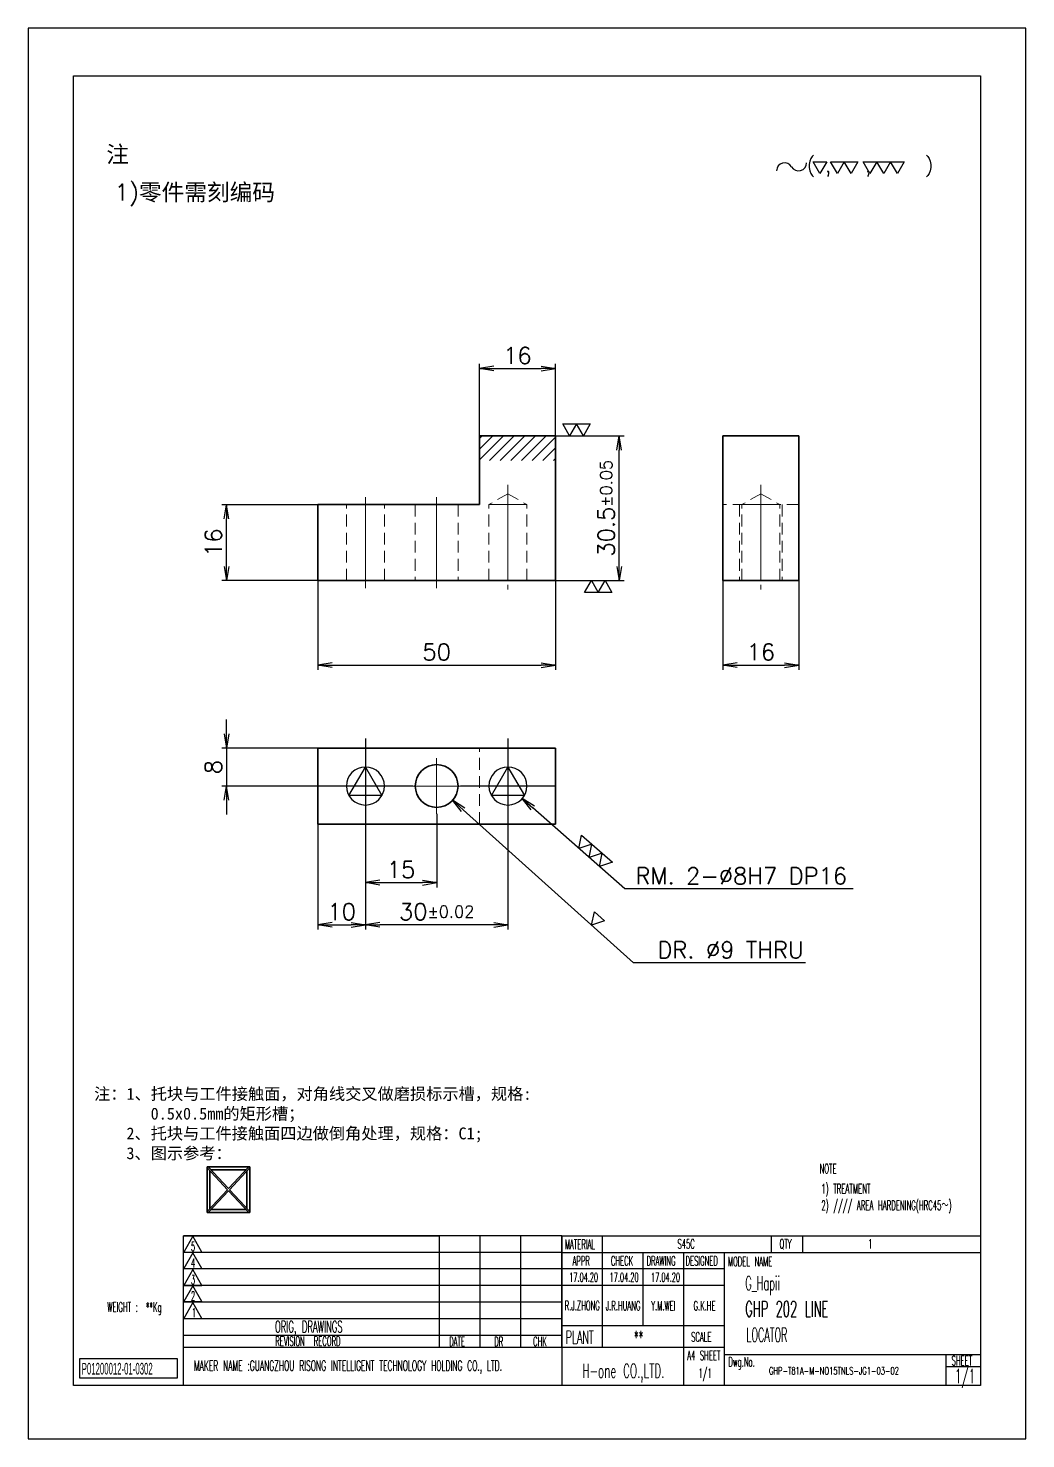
# Model space of a CAD drawing. Header units: millimetres. Extents: x 7914 to 16415, y -883 to 305.
# Drawn here: x 9891.6 to 10101.6, y -882.1 to -585.1 of the extents above; entities that cross this region are included whole.
import ezdxf
from ezdxf.enums import TextEntityAlignment as Align

# ---------------------------------------------------------------- set-up
doc = ezdxf.new("R2010")
doc.units = ezdxf.units.MM
doc.linetypes.add('CENTER-HOKUTO', pattern=[23, 20, -1, 1, -1])
doc.linetypes.add('HIDDEN-HOKUTO', pattern=[3.8, 2.5, -1.3])
for name, color, linetype, lineweight in [('\\M+195B6\\M+18E9A(TEXT)', 7, 'Continuous', 40), ('AM_7', 2, 'CENTER-HOKUTO', 30), ('AM_HID', 1, 'HIDDEN-HOKUTO', 25), ('标注线(DIM)', 3, 'Continuous', 25)]:
    doc.layers.add(name, color=color, linetype=linetype, lineweight=lineweight)
doc.layers.add('title_frame', color=7, linetype='Continuous')
doc.layers.add('word_dim', color=253, linetype='Continuous')
doc.styles.add('MX_NOTE_STANDARD', font='txt.shx', dxfattribs={"bigfont": 'bigfont.shx'})
doc.styles.get("Standard").update_dxf_attribs({"font": 'romans.shx', "bigfont": 'bigfont.shx'})
doc.dimstyles.new('RS1-1', dxfattribs={"dimtxt": 3.5, "dimasz": 3, "dimexe": 1, "dimexo": 0, "dimgap": 1, "dimtad": 3, "dimdsep": 46, "dimtxsty": 'Standard', "dimblk1": 'OPEN', "dimblk2": 'OPEN', "dimsah": 1, "dimcen": 0, "dimclrd": 256, "dimclre": 256, "dimclrt": 3, "dimazin": 2, "dimtfac": 1, "dimtmove": 0, "dimatfit": 3, "dimldrblk": 'OPEN', "dimfxl": 0, "dimtolj": 1, "dimtzin": 0, "dimarcsym": 0})

# ---------------------------------------------------------------- blocks, each defined once
blk = doc.blocks.new('A$C0CE446BE')
at = {"layer": 'title_frame'}
for p, q in [((-167.83, 0), (-167.83, 31.5)), ((-167.83, 31.5), (-113.92, 31.5)), ((-88.2, 31.5), (-167.83, 31.5)), ((-165.84, 31.38), (-167.72, 28.05)), ((-163.97, 28.05), (-165.84, 31.38)), ((-113.92, 8), (-113.92, 31.5)), ((-105.35, 8), (-105.35, 31.5)), ((-105.35, 8), (-105.35, 31.5)), ((-96.78, 8), (-96.78, 31.5)), ((-96.78, 8), (-96.78, 31.5)), ((-88.2, 8), (-88.2, 31.5)), ((-88.2, 31.5), (-88.2, 0)), ((-88.2, 31.5), (-88.2, 0)), ((-88.2, 31.5), (0, 31.5)), ((-79.62, 8), (-79.62, 31.5)), ((-44.1, 31.5), (-44.1, 28)), ((-37.53, 31.5), (-37.53, 28)), ((-113.92, 28), (-167.83, 28)), ((-88.2, 28), (-167.83, 28)), ((-167.72, 28.05), (-163.97, 28.05)), ((-165.84, 27.9), (-167.72, 24.58)), ((-163.97, 24.58), (-165.84, 27.9)), ((-88.2, 28), (0, 28)), ((-71.05, 12.6), (-71.05, 28)), ((-62.47, 0), (-62.47, 28)), ((-53.9, 0), (-53.9, 28)), ((-113.92, 24.5), (-167.83, 24.5)), ((-88.2, 24.5), (-167.83, 24.5)), ((-167.72, 24.58), (-163.97, 24.58)), ((-165.84, 24.37), (-167.72, 21.05)), ((-163.97, 21.05), (-165.84, 24.37)), ((-53.9, 24.5), (-88.2, 24.5)), ((-113.92, 21), (-167.83, 21)), ((-88.2, 21), (-167.83, 21)), ((-167.72, 21.05), (-163.97, 21.05)), ((-165.84, 20.96), (-167.72, 17.63)), ((-163.97, 17.63), (-165.84, 20.96)), ((-53.9, 21), (-88.2, 21)), ((-113.92, 17.5), (-167.83, 17.5)), ((-88.2, 17.5), (-167.83, 17.5)), ((-167.72, 17.63), (-163.97, 17.63)), ((-165.84, 17.43), (-167.72, 14.1)), ((-163.97, 14.1), (-165.84, 17.43)), ((-113.92, 14), (-167.83, 14)), ((-88.2, 14), (-167.83, 14)), ((-167.72, 14.1), (-163.97, 14.1)), ((-88.2, 12.6), (-53.9, 12.6)), ((-113.92, 10.5), (-167.83, 10.5)), ((-88.2, 10.5), (-167.83, 10.5)), ((-88.2, 8), (-167.83, 8)), ((-53.9, 8), (-88.2, 8)), ((-53.9, 6.5), (0, 6.5)), ((-7.35, 6.5), (-7.35, 0)), ((-7.35, 4), (0, 4)), ((0, 0), (-167.83, 0))]:
    blk.add_line(p, q, dxfattribs=at)
at = {"layer": 'title_frame', "color": 3, "style": 'MX_NOTE_STANDARD', "width": 0.5341}
for s, height, p in [('5', 1.92, (-166.24, 28.28)), ('MATERIAL', 1.973, (-87.53, 28.71)), ('QTY', 1.973, (-42.33, 28.8)), ('APPR', 1.973, (-85.93, 25.24)), ('CHECK', 1.973, (-77.84, 25.24)), ('DRAWING', 1.973, (-70.32, 25.24)), ('DESIGNED', 1.973, (-62.13, 25.24)), ('MODEL NAME', 1.973, (-53.2, 25.09)), ('4', 1.92, (-166.24, 24.8)), ('3', 1.92, (-166.24, 21.27)), ('2', 1.92, (-166.24, 17.86)), ('1', 1.92, (-166.04, 14.33)), ('ORIG, DRAWINGS', 2.4112, (-148.55, 11.16)), ('REVISION  RECORD', 1.9728, (-148.5, 8.32)), ('DATE', 1.973, (-111.89, 8.24)), ('DR', 1.973, (-102.39, 8.23)), ('CHK', 1.973, (-94.22, 8.27)), ('SCALE', 1.973, (-60.95, 9.22)), ('A4 SHEET', 1.973, (-61.77, 5.32)), ('MAKER NAME :GUANGZHOU RISONG INTELLIGENT TECHNOLOGY HOLDING CO., LTD.', 2.16, (-165.6, 3.07))]:
    blk.add_text(s, height=height, dxfattribs=at).set_placement(p)
blk = doc.blocks.new('A$C4356167B')
at = {"layer": 'word_dim', "ltscale": 2}
blk.add_blockref('A$C0CE446BE', (0, 0), dxfattribs=at)
at = {"layer": 'title_frame', "color": 3, "style": 'MX_NOTE_STANDARD', "width": 0.5341}
for s, height, p in [('PLANT', 2.74, (-87.36, 8.77)), ('Dwg.No.', 1.973, (-53.11, 3.98))]:
    blk.add_text(s, height=height, dxfattribs=at).set_placement(p)
blk = doc.blocks.new('A$C776344BA')
at = {"color": 7, "lineweight": 35, "ltscale": 0.4}
for p, q in [((0, 16), (0, 0)), ((15, 16), (15, 0)), ((1, 14.57), (1, 1.43)), ((14, 14.57), (14, 1.43))]:
    blk.add_line(p, q, dxfattribs=at)
at = {"color": 7, "lineweight": 35, "ltscale": 0.375}
for p, q in [((15, 16), (0, 16)), ((13.72, 15), (1.28, 15)), ((15, 0), (0, 0)), ((13.72, 1), (1.28, 1))]:
    blk.add_line(p, q, dxfattribs=at)
at = {"layer": '标注线(DIM)', "lineweight": -3}
for p, q in [((0, 15.63), (7.16, 8)), ((0.34, 16), (7.5, 8.37)), ((7.5, 8.37), (14.66, 16)), ((7.84, 8), (15, 15.63)), ((0, 0.37), (7.16, 8)), ((0.34, 0), (7.5, 7.63)), ((7.5, 7.63), (14.66, 0)), ((7.84, 8), (15, 0.37))]:
    blk.add_line(p, q, dxfattribs=at)
blk = doc.blocks.new('shiage0')
at = {"layer": 'word_dim', "color": 3, "linetype": 'Continuous'}
for centre, start, end in [((1.69, 0), 30, 180), ((4.61, 1.69), 210, 0)]:
    blk.add_arc(centre, 1.69, start, end, dxfattribs=at)
blk = doc.blocks.new('10')
at = {"layer": 'title_frame', "color": 3, "linetype": 'Continuous'}
for points in [[(9.63, 2.65), (8.18, 5.15), (11.07, 5.15)], [(13.31, 2.65), (11.86, 5.15), (17.64, 5.15), (16.2, 2.65), (14.75, 5.15)], [(20.17, 2.65), (18.73, 5.15), (27.4, 5.15), (25.95, 2.65), (24.51, 5.15), (23.06, 2.65), (21.62, 5.15)]]:
    blk.add_lwpolyline(points, close=True, dxfattribs=at)
blk.add_blockref('shiage0', (0.52, 3.24), dxfattribs=at)
blk.add_text('( ,   ,     )', height=3, dxfattribs=at).set_placement((6.84, 2.97))
blk = doc.blocks.new('MARK_8PIN')
at = {"color": 3, "linetype": 'Continuous'}
blk.add_lwpolyline([(0, 4), (-3.46, -2), (3.46, -2)], close=True, dxfattribs=at)
blk.add_circle((0, 0), 4, dxfattribs=at)
blk = doc.blocks.new('MARK_CENTER')
at = {"color": 2, "linetype": 'CENTER-HOKUTO'}
for p, q in [((0, 10), (0, -10)), ((-10, 0), (10, 0))]:
    blk.add_line(p, q, dxfattribs=at)
blk = doc.blocks.new('_Open')
at = {"color": 0, "lineweight": -2}
for p, q in [((-1, 0.167), (0, 0)), ((-1, -0.167), (0, 0)), ((0, 0), (-1, 0))]:
    blk.add_line(p, q, dxfattribs=at)
blk = doc.blocks.new('*D33')
at = {"layer": 'DEFPOINTS', "color": 0, "linetype": 'Continuous', "ltscale": 2}
for p in [(9962.61, -754.67), (9992.61, -754.67), (9962.61, -773.88)]:
    blk.add_point(p, dxfattribs=at)
at = {"layer": 'word_dim', "linetype": 'Continuous', "lineweight": -2, "ltscale": 2}
for p, q in [((9962.61, -754.67), (9962.61, -774.88)), ((9992.61, -754.67), (9992.61, -774.88)), ((9989.61, -773.88), (9965.61, -773.88))]:
    blk.add_line(p, q, dxfattribs=at)
at = {"layer": 'word_dim', "linetype": 'Continuous', "lineweight": -2, "ltscale": 2, "xscale": 3, "yscale": 3, "zscale": 3, "rotation": 180}
blk.add_blockref('_Open', (9962.61, -773.88), dxfattribs=at)
at = {"layer": 'word_dim', "linetype": 'Continuous', "lineweight": -2, "ltscale": 2, "xscale": 3, "yscale": 3, "zscale": 3}
blk.add_blockref('_Open', (9992.61, -773.88), dxfattribs=at)
at = {"layer": 'word_dim', "color": 3, "linetype": 'Continuous', "ltscale": 2, "insert": (9977.61, -771.13), "char_height": 3.5, "attachment_point": 5}
blk.add_mtext('\\A1;30{\\H0.715x;%%p0.02}', dxfattribs=at)
blk = doc.blocks.new('*D34')
at = {"layer": 'DEFPOINTS', "color": 0, "linetype": 'Continuous', "ltscale": 2}
for p in [(9977.61, -750.52), (9962.61, -754.67), (9977.61, -765.01)]:
    blk.add_point(p, dxfattribs=at)
at = {"layer": 'word_dim', "linetype": 'Continuous', "lineweight": -2, "ltscale": 2}
for p, q in [((9977.61, -750.52), (9977.61, -766.01)), ((9962.61, -754.67), (9962.61, -766.01)), ((9965.61, -765.01), (9974.61, -765.01))]:
    blk.add_line(p, q, dxfattribs=at)
at = {"layer": 'word_dim', "linetype": 'Continuous', "lineweight": -2, "ltscale": 2, "xscale": 3, "yscale": 3, "zscale": 3, "rotation": 180}
blk.add_blockref('_Open', (9962.61, -765.01), dxfattribs=at)
at = {"layer": 'word_dim', "linetype": 'Continuous', "lineweight": -2, "ltscale": 2, "xscale": 3, "yscale": 3, "zscale": 3}
blk.add_blockref('_Open', (9977.61, -765.01), dxfattribs=at)
at = {"layer": 'word_dim', "color": 3, "linetype": 'Continuous', "ltscale": 2, "insert": (9970.11, -762.26), "char_height": 3.5, "attachment_point": 5}
blk.add_mtext('\\A1;15', dxfattribs=at)
blk = doc.blocks.new('*D35')
at = {"layer": 'DEFPOINTS', "color": 0, "linetype": 'Continuous', "ltscale": 2}
for p in [(9989.6, -742.02), (9995.61, -747.31)]:
    blk.add_point(p, dxfattribs=at)
at = {"layer": 'word_dim', "linetype": 'Continuous', "lineweight": -2, "ltscale": 2}
for p, q in [((10017.22, -766.34), (9997.86, -749.29)), ((10065.26, -766.34), (10017.22, -766.34))]:
    blk.add_line(p, q, dxfattribs=at)
at = {"layer": 'word_dim', "linetype": 'Continuous', "lineweight": -2, "ltscale": 2, "xscale": 3, "yscale": 3, "zscale": 3, "rotation": 138.6324527778043}
blk.add_blockref('_Open', (9995.61, -747.31), dxfattribs=at)
at = {"layer": 'word_dim', "color": 3, "linetype": 'Continuous', "ltscale": 2, "insert": (10041.74, -763.59), "char_height": 3.5, "attachment_point": 5}
blk.add_mtext('\\A1;RM. 2-∅8H7 DP16', dxfattribs=at)
blk = doc.blocks.new('shiage3')
at = {"layer": 'word_dim', "color": 3, "linetype": 'Continuous'}
for p, q in [((-1.44, 2.5), (7.22, 2.5)), ((0, 0), (-1.44, 2.5)), ((1.44, 2.5), (0, 0)), ((2.89, 0), (1.44, 2.5)), ((4.33, 2.5), (2.89, 0)), ((5.77, 0), (4.33, 2.5)), ((7.22, 2.5), (5.77, 0))]:
    blk.add_line(p, q, dxfattribs=at)
blk = doc.blocks.new('*D36')
at = {"layer": 'DEFPOINTS', "color": 0, "linetype": 'Continuous', "ltscale": 2}
for p in [(9974.26, -741.66), (9980.95, -747.67)]:
    blk.add_point(p, dxfattribs=at)
at = {"layer": 'word_dim', "linetype": 'Continuous', "lineweight": -2, "ltscale": 2}
for p, q in [((10019.04, -781.92), (9983.18, -749.68)), ((10055.24, -781.92), (10019.04, -781.92))]:
    blk.add_line(p, q, dxfattribs=at)
at = {"layer": 'word_dim', "linetype": 'Continuous', "lineweight": -2, "ltscale": 2, "xscale": 3, "yscale": 3, "zscale": 3, "rotation": 138.0407007017039}
blk.add_blockref('_Open', (9980.95, -747.67), dxfattribs=at)
at = {"layer": 'word_dim', "color": 3, "linetype": 'Continuous', "ltscale": 2, "insert": (10039.47, -779.17), "char_height": 3.5, "attachment_point": 5}
blk.add_mtext('\\A1;DR. ∅9 THRU', dxfattribs=at)
blk = doc.blocks.new('shiage1')
at = {"layer": 'word_dim', "color": 3, "linetype": 'Continuous'}
for p, q in [((0, 0), (-1.44, 2.5)), ((-1.44, 2.5), (1.44, 2.5)), ((1.44, 2.5), (0, 0))]:
    blk.add_line(p, q, dxfattribs=at)
blk = doc.blocks.new('*D37')
at = {"layer": 'DEFPOINTS', "color": 0, "linetype": 'Continuous', "ltscale": 2}
for p in [(9933.37, -685.43), (9952.61, -685.43), (9952.61, -701.43)]:
    blk.add_point(p, dxfattribs=at)
at = {"layer": 'word_dim', "linetype": 'Continuous', "lineweight": -2, "ltscale": 2}
for p, q in [((9952.61, -685.43), (9932.37, -685.43)), ((9933.37, -698.43), (9933.37, -688.43)), ((9952.61, -701.43), (9932.37, -701.43))]:
    blk.add_line(p, q, dxfattribs=at)
at = {"layer": 'word_dim', "linetype": 'Continuous', "lineweight": -2, "ltscale": 2, "xscale": 3, "yscale": 3, "zscale": 3}
for p, rotation in [((9933.37, -685.43), 90), ((9933.37, -701.43), 270)]:
    blk.add_blockref('_Open', p, dxfattribs=dict(at, rotation=rotation))
at = {"layer": 'word_dim', "color": 3, "linetype": 'Continuous', "ltscale": 2, "insert": (9930.62, -693.43), "char_height": 3.5, "attachment_point": 5, "rotation": 90}
blk.add_mtext('\\A1;16', dxfattribs=at)
blk = doc.blocks.new('*D38')
at = {"layer": 'DEFPOINTS', "color": 0, "linetype": 'Continuous', "ltscale": 2}
for p in [(9952.61, -701.43), (10002.61, -701.43), (10002.61, -719.2)]:
    blk.add_point(p, dxfattribs=at)
at = {"layer": 'word_dim', "linetype": 'Continuous', "lineweight": -2, "ltscale": 2}
for p, q in [((9952.61, -701.43), (9952.61, -720.2)), ((10002.61, -701.43), (10002.61, -720.2)), ((9955.61, -719.2), (9999.61, -719.2))]:
    blk.add_line(p, q, dxfattribs=at)
at = {"layer": 'word_dim', "linetype": 'Continuous', "lineweight": -2, "ltscale": 2, "xscale": 3, "yscale": 3, "zscale": 3, "rotation": 180}
blk.add_blockref('_Open', (9952.61, -719.2), dxfattribs=at)
at = {"layer": 'word_dim', "linetype": 'Continuous', "lineweight": -2, "ltscale": 2, "xscale": 3, "yscale": 3, "zscale": 3}
blk.add_blockref('_Open', (10002.61, -719.2), dxfattribs=at)
at = {"layer": 'word_dim', "color": 3, "linetype": 'Continuous', "ltscale": 2, "insert": (9977.61, -716.45), "char_height": 3.5, "attachment_point": 5}
blk.add_mtext('\\A1;50', dxfattribs=at)
blk = doc.blocks.new('*D39')
at = {"layer": 'DEFPOINTS', "color": 0, "linetype": 'Continuous', "ltscale": 2}
for p in [(10002.61, -670.93), (10016.05, -670.93), (10002.61, -701.43)]:
    blk.add_point(p, dxfattribs=at)
at = {"layer": 'word_dim', "linetype": 'Continuous', "lineweight": -2, "ltscale": 2}
for p, q in [((10002.61, -670.93), (10017.05, -670.93)), ((10016.05, -698.43), (10016.05, -673.93)), ((10002.61, -701.43), (10017.05, -701.43))]:
    blk.add_line(p, q, dxfattribs=at)
at = {"layer": 'word_dim', "linetype": 'Continuous', "lineweight": -2, "ltscale": 2, "xscale": 3, "yscale": 3, "zscale": 3}
for p, rotation in [((10016.05, -670.93), 90), ((10016.05, -701.43), 270)]:
    blk.add_blockref('_Open', p, dxfattribs=dict(at, rotation=rotation))
at = {"layer": 'word_dim', "color": 3, "linetype": 'Continuous', "ltscale": 2, "insert": (10013.3, -686.18), "char_height": 3.5, "attachment_point": 5, "rotation": 90}
blk.add_mtext('\\A1;30.5{\\H0.715x;%%p0.05}', dxfattribs=at)
blk = doc.blocks.new('*D40')
at = {"layer": 'DEFPOINTS', "color": 0, "linetype": 'Continuous', "ltscale": 2}
for p in [(10037.85, -701.43), (10053.85, -701.43), (10053.85, -719.2)]:
    blk.add_point(p, dxfattribs=at)
at = {"layer": 'word_dim', "linetype": 'Continuous', "lineweight": -2, "ltscale": 2}
for p, q in [((10037.85, -701.43), (10037.85, -720.2)), ((10053.85, -701.43), (10053.85, -720.2)), ((10040.85, -719.2), (10050.85, -719.2))]:
    blk.add_line(p, q, dxfattribs=at)
at = {"layer": 'word_dim', "linetype": 'Continuous', "lineweight": -2, "ltscale": 2, "xscale": 3, "yscale": 3, "zscale": 3, "rotation": 180}
blk.add_blockref('_Open', (10037.85, -719.2), dxfattribs=at)
at = {"layer": 'word_dim', "linetype": 'Continuous', "lineweight": -2, "ltscale": 2, "xscale": 3, "yscale": 3, "zscale": 3}
blk.add_blockref('_Open', (10053.85, -719.2), dxfattribs=at)
at = {"layer": 'word_dim', "color": 3, "linetype": 'Continuous', "ltscale": 2, "insert": (10045.85, -716.45), "char_height": 3.5, "attachment_point": 5}
blk.add_mtext('\\A1;16', dxfattribs=at)
blk = doc.blocks.new('*D41')
at = {"layer": 'DEFPOINTS', "color": 0, "linetype": 'Continuous', "ltscale": 2}
for p in [(10002.61, -656.78), (9986.61, -672.43), (10002.61, -672.43)]:
    blk.add_point(p, dxfattribs=at)
at = {"layer": 'word_dim', "linetype": 'Continuous', "lineweight": -2, "ltscale": 2}
for p, q in [((9986.61, -672.43), (9986.61, -655.78)), ((10002.61, -672.43), (10002.61, -655.78)), ((9989.61, -656.78), (9999.61, -656.78))]:
    blk.add_line(p, q, dxfattribs=at)
at = {"layer": 'word_dim', "linetype": 'Continuous', "lineweight": -2, "ltscale": 2, "xscale": 3, "yscale": 3, "zscale": 3, "rotation": 180}
blk.add_blockref('_Open', (9986.61, -656.78), dxfattribs=at)
at = {"layer": 'word_dim', "linetype": 'Continuous', "lineweight": -2, "ltscale": 2, "xscale": 3, "yscale": 3, "zscale": 3}
blk.add_blockref('_Open', (10002.61, -656.78), dxfattribs=at)
at = {"layer": 'word_dim', "color": 3, "linetype": 'Continuous', "ltscale": 2, "insert": (9994.61, -654.03), "char_height": 3.5, "attachment_point": 5}
blk.add_mtext('\\A1;16', dxfattribs=at)
blk = doc.blocks.new('*D42')
at = {"layer": 'DEFPOINTS', "color": 0, "linetype": 'Continuous', "ltscale": 2}
for p in [(9952.61, -752.67), (9962.61, -754.67), (9962.61, -773.88)]:
    blk.add_point(p, dxfattribs=at)
at = {"layer": 'word_dim', "linetype": 'Continuous', "lineweight": -2, "ltscale": 2}
for p, q in [((9952.61, -752.67), (9952.61, -774.88)), ((9962.61, -754.67), (9962.61, -774.88)), ((9955.61, -773.88), (9959.61, -773.88))]:
    blk.add_line(p, q, dxfattribs=at)
at = {"layer": 'word_dim', "linetype": 'Continuous', "lineweight": -2, "ltscale": 2, "xscale": 3, "yscale": 3, "zscale": 3, "rotation": 180}
blk.add_blockref('_Open', (9952.61, -773.88), dxfattribs=at)
at = {"layer": 'word_dim', "linetype": 'Continuous', "lineweight": -2, "ltscale": 2, "xscale": 3, "yscale": 3, "zscale": 3}
blk.add_blockref('_Open', (9962.61, -773.88), dxfattribs=at)
at = {"layer": 'word_dim', "color": 3, "linetype": 'Continuous', "ltscale": 2, "insert": (9957.61, -771.13), "char_height": 3.5, "attachment_point": 5}
blk.add_mtext('\\A1;10', dxfattribs=at)
blk = doc.blocks.new('*D43')
at = {"layer": 'DEFPOINTS', "color": 0, "linetype": 'Continuous', "ltscale": 2}
for p in [(9952.61, -736.67), (9933.37, -744.67), (9952.61, -744.67)]:
    blk.add_point(p, dxfattribs=at)
at = {"layer": 'word_dim', "linetype": 'Continuous', "lineweight": -2, "ltscale": 2}
for p, q in [((9933.37, -733.67), (9933.37, -730.67)), ((9952.61, -736.67), (9932.37, -736.67)), ((9933.37, -736.67), (9933.37, -744.67)), ((9952.61, -744.67), (9932.37, -744.67)), ((9933.37, -747.67), (9933.37, -750.67))]:
    blk.add_line(p, q, dxfattribs=at)
at = {"layer": 'word_dim', "linetype": 'Continuous', "lineweight": -2, "ltscale": 2, "xscale": 3, "yscale": 3, "zscale": 3}
for p, rotation in [((9933.37, -736.67), 270), ((9933.37, -744.67), 90)]:
    blk.add_blockref('_Open', p, dxfattribs=dict(at, rotation=rotation))
at = {"layer": 'word_dim', "color": 3, "linetype": 'Continuous', "ltscale": 2, "insert": (9930.62, -740.67), "char_height": 3.5, "attachment_point": 5, "rotation": 90}
blk.add_mtext('\\A1;8', dxfattribs=at)

msp = doc.modelspace()

# ---------------------------------------------------------------- hatches: boundary and pattern name
at = {"layer": 'word_dim', "linetype": 'Continuous', "ltscale": 2}
h = msp.add_hatch(dxfattribs=at)
h.set_pattern_fill('ANSI31', color=256, scale=0.5, style=0)
h.set_pattern_definition([(45, (1371.5425, 2358.5847), (-1.12253202, 1.12253202), [])])
h.paths.add_polyline_path([(10002.606, -670.925), (9986.606, -670.925), (9986.606, -676.124), (10002.606, -676.124)])

# ---------------------------------------------------------------- linework, layer by layer
at = {"color": 7, "lineweight": 35, "ltscale": 0.3625}
msp.add_line((9986.606, -670.925), (9986.606, -685.425), dxfattribs=at)
at = {"color": 7, "lineweight": 35, "ltscale": 0.4}
for p, q in [((10002.606, -670.925), (9986.606, -670.925)), ((10037.846, -670.925), (10053.846, -670.925)), ((9952.606, -701.425), (9952.606, -685.425)), ((10053.846, -701.425), (10037.846, -701.425)), ((9952.606, -752.665), (9952.606, -736.665)), ((10002.606, -752.665), (10002.606, -736.665))]:
    msp.add_line(p, q, dxfattribs=at)
at = {"color": 7, "lineweight": 35}
for p, q in [((10002.606, -670.925), (10002.606, -701.425)), ((10037.846, -670.925), (10037.846, -701.425)), ((10053.846, -670.925), (10053.846, -701.425)), ((9986.606, -685.425), (9952.606, -685.425)), ((9952.606, -701.425), (10002.606, -701.425)), ((9952.606, -736.665), (10002.606, -736.665)), ((9952.606, -752.665), (10002.606, -752.665))]:
    msp.add_line(p, q, dxfattribs=at)
msp.add_circle((9977.606, -744.665), 4.5, dxfattribs=at)
at = {"layer": 'AM_7', "color": 2, "lineweight": 13}
for p, q in [((9992.606, -681.285), (9992.606, -703.256)), ((10045.846, -681.285), (10045.846, -703.257)), ((9962.606, -703.025), (9962.606, -683.825)), ((9977.606, -683.825), (9977.606, -703.026)), ((9962.606, -739.465), (9962.606, -749.865)), ((9977.606, -738.815), (9977.606, -750.515)), ((9992.606, -739.465), (9992.606, -749.865)), ((9983.456, -744.665), (9971.756, -744.665))]:
    msp.add_line(p, q, dxfattribs=at)
at = {"layer": 'AM_HID', "color": 1, "lineweight": 13}
for p, q in [((9958.606, -701.425), (9958.606, -685.425)), ((9966.606, -701.425), (9966.606, -685.425)), ((9973.106, -685.425), (9973.106, -701.425)), ((9982.106, -685.425), (9982.106, -701.425)), ((9992.606, -683.116), (9988.606, -685.425)), ((9988.606, -685.425), (9994.524, -685.425)), ((9988.606, -701.425), (9988.606, -685.425)), ((9990.688, -685.425), (9996.606, -685.425)), ((9992.606, -683.116), (9996.606, -685.425)), ((9996.606, -701.425), (9996.606, -685.425)), ((10053.846, -685.425), (10037.846, -685.425)), ((10041.346, -685.425), (10041.346, -701.425)), ((10045.846, -683.116), (10041.846, -685.425)), ((10041.846, -685.425), (10049.356, -685.425)), ((10041.846, -701.425), (10041.846, -685.425)), ((10041.846, -701.425), (10041.846, -685.425)), ((10042.336, -685.425), (10049.846, -685.425)), ((10045.846, -683.116), (10049.846, -685.425)), ((10049.846, -701.425), (10049.846, -685.425)), ((10049.846, -701.425), (10049.846, -685.425)), ((10050.346, -685.425), (10050.346, -701.425)), ((9986.606, -752.665), (9986.606, -736.665))]:
    msp.add_line(p, q, dxfattribs=at)
at = {"layer": 'title_frame'}
for p, q in [((9901.123, -595.11), (10092.123, -595.11)), ((9901.123, -870.86), (9901.123, -595.11)), ((9906.123, -595.11), (10092.123, -595.11)), ((10092.123, -595.11), (10092.123, -870.86)), ((10003.923, -839.36), (10003.923, -842.86)), ((9902.477, -865.17), (9923.005, -865.17)), ((9902.477, -869.371), (9902.477, -865.17)), ((9923.005, -865.17), (9923.005, -869.371)), ((9923.005, -869.371), (9902.477, -869.371)), ((10092.123, -870.86), (9901.123, -870.86)), ((10092.123, -870.86), (10038.223, -870.86)), ((10092.123, -870.86), (10038.223, -870.86))]:
    msp.add_line(p, q, dxfattribs=at)
at = {"layer": 'title_frame', "color": 4}
msp.add_lwpolyline([(9891.623, -882.11), (10101.623, -882.11), (10101.623, -585.11), (9891.623, -585.11)], close=True, dxfattribs=at)
at = {"layer": 'word_dim', "color": 3, "linetype": 'Continuous', "ltscale": 2}
for points in [[(10005.594, -670.925), (10004.149, -668.423), (10009.929, -668.423), (10008.484, -670.925), (10007.039, -668.423)], [(10013.062, -701.425), (10014.507, -703.928), (10008.727, -703.928), (10010.172, -701.425), (10011.617, -703.928)]]:
    msp.add_lwpolyline(points, close=True, dxfattribs=at)

# ---------------------------------------------------------------- block references
at = {"layer": 'word_dim', "linetype": 'Continuous', "ltscale": 2}
msp.add_blockref('10', (10048.653, -618.375), dxfattribs=at)
at = {"layer": 'word_dim', "color": 3, "linetype": 'CENTER-HOKUTO', "ltscale": 2, "xscale": -1}
for p in [(9962.606, -744.665), (9992.606, -744.665)]:
    msp.add_blockref('MARK_CENTER', p, dxfattribs=at)
at = {"layer": 'word_dim', "color": 3, "ltscale": 2, "xscale": -1}
msp.add_blockref('MARK_8PIN', (9962.606, -744.665), dxfattribs=at)
at = {"layer": 'word_dim', "color": 3, "linetype": 'Continuous', "ltscale": 2, "xscale": -1}
msp.add_blockref('MARK_8PIN', (9992.606, -744.665), dxfattribs=at)
at = {"layer": 'word_dim', "color": 3, "linetype": 'Continuous', "ltscale": 2}
for name, p, rotation in [('shiage3', (10007.552, -757.827), 318.6324527778312), ('shiage1', (10010.211, -773.981), 318.0407007017432)]:
    msp.add_blockref(name, p, dxfattribs=dict(at, rotation=rotation))
at = {"layer": 'word_dim', "ltscale": 2}
msp.add_blockref('A$C4356167B', (10092.123, -870.86), dxfattribs=at)
at = {"layer": '标注线(DIM)', "lineweight": -3, "xscale": 0.5999999999985448, "yscale": 0.6000000000003638, "zscale": 0.6}
msp.add_blockref('A$C776344BA', (9929.269, -834.462), dxfattribs=at)

# ---------------------------------------------------------------- texts
at = {"ltscale": 2, "char_height": 3.5, "attachment_point": 1}
for s, insert, width in [('{\\fSimSun|b0|i0|c134|p2;\\C3;注}', (9908.064, -609.903), 10.36469), ('{\\Fromans,bigfont|c134;\\C3;1)\\fSimSun|b0|i0|c134|p2;零件需刻编码}', (9909.824, -617.889), 96.90613)]:
    msp.add_mtext(s, dxfattribs=dict(at, insert=insert, width=width))
at = {"linetype": 'Continuous', "insert": (10042.6, -849.839), "char_height": 3, "width": 50.9, "attachment_point": 4}
msp.add_mtext('{\\W0.5;\\C3;G_Hapii }', dxfattribs=at)
at = {"color": 3, "linetype": 'Continuous', "insert": (10047.555, -866.997), "char_height": 1.6, "width": 37.13137, "attachment_point": 1}
msp.add_mtext('{\\W0.65;GHP-T81A-M-NO15TNLS-JG1-03-02}', dxfattribs=at)
at = {"layer": '\\M+195B6\\M+18E9A(TEXT)', "insert": (9905.494, -815.869), "char_height": 2.5, "width": 103.9142, "attachment_point": 4}
msp.add_mtext('{\\fSimSun|b0|i0|c134|p2;\\C3;注：1、托块与工件接触面，对角线交叉做磨损标示槽，规格:\\P       0.5x0.5mm的矩形槽；\\P    2、托块与工件接触面四边做倒角处理，规格：C1;\\P    3、图示参考：}', dxfattribs=at)
at = {"layer": 'title_frame', "color": 3, "style": 'MX_NOTE_STANDARD'}
for s, height, width, p in [('NOTE', 2, 0.5341, (10058.198, -826.226)), ('NOTE', 1.96, 0.545, (10058.198, -826.226)), ('NOTE', 1.96, 0.545, (10058.198, -826.226)), ('1) TREATMENT', 2, 0.5341, (10058.587, -830.449)), ('1) TREATMENT', 1.96, 0.545, (10058.587, -830.449)), ('1) TREATMENT', 1.96, 0.545, (10058.587, -830.449)), ('2) //// AREA HARDENING(HRC45\\M+18160)', 2, 0.5341, (10058.587, -833.949)), ('2) //// AREA HARDENING(HRC45\\M+18160)', 2, 0.5341, (10058.587, -833.949)), ('2) //// AREA HARDENING(HRC45\\M+18160)', 2, 0.5341, (10058.587, -833.949)), ('S45C', 1.9728, 0.5341, (10028.296, -842.061)), ('1', 1.973, 0.5341, (10068.424, -842.061)), ('17.04.20', 1.9, 0.5341, (10005.51, -849.036)), ('17.04.20', 1.9, 0.5341, (10014.022, -849.036)), ('17.04.20', 1.9, 0.5341, (10022.739, -849.036)), ('WEIGHT : ', 2, 0.5341, (9908.26, -855.372)), ('**Kg', 2, 0.5341, (9916.407, -855.372)), ('GHP 202 LINE', 3.3, 0.5341, (10042.562, -856.409)), ('**', 2.74, 0.5341, (10019.116, -862.09)), ('LOCATOR', 2.94, 0.5, (10042.81, -861.673)), ('H-one CO.,LTD.', 3, 0.5341, (10008.279, -869.31)), ('1/1', 1.9728, 0.5341, (10032.704, -869.291)), ('SHEET', 1.9728, 0.5341, (10086.013, -866.648)), ('1/1', 3, 0.5341, (10086.73, -870.384))]:
    msp.add_text(s, height=height, dxfattribs=dict(at, width=width)).set_placement(p)
at = {"layer": 'title_frame', "color": 3, "style": 'MX_NOTE_STANDARD', "width": 0.5341}
for s, p in [('R.J.ZHONG', (10008.255, -855.653)), ('J.R.HUANG', (10016.85, -855.675)), ('Y.M.WEI', (10025.33, -855.671)), ('G.K.HE', (10034, -855.675))]:
    msp.add_text(s, height=1.9728, dxfattribs=at).set_placement(p, align=Align.BOTTOM_CENTER)
at = {"layer": 'title_frame', "color": 3, "insert": (9902.891, -866.126), "char_height": 2.45, "width": 4.1107, "attachment_point": 1, "style": 'MX_NOTE_STANDARD'}
msp.add_mtext('{\\f3 of 9 Barcode|b0|i0|c0|p82;\\W0.5;P01200012-01-0302}', dxfattribs=at)

# ---------------------------------------------------------------- dimensions: what is measured, and where the dimension line sits
at = {"layer": 'word_dim', "linetype": 'Continuous', "ltscale": 2}
for base, p1, p2, picture, middle in [((10002.606, -656.777), (9986.606, -672.427), (10002.606, -672.427), '*D41', (9994.606, -654.027)), ((10002.606, -719.203), (9952.606, -701.425), (10002.606, -701.425), '*D38', (9977.606, -716.453)), ((10053.846, -719.203), (10037.846, -701.425), (10053.846, -701.425), '*D40', (10045.846, -716.453)), ((9962.606, -773.879), (9952.606, -752.665), (9962.606, -754.665), '*D42', (9957.606, -771.129))]:
    dim = msp.add_linear_dim(base=base, p1=p1, p2=p2, dimstyle='RS1-1', dxfattribs=at)
    dim.commit()
    dim.dimension.update_dxf_attribs({"geometry": picture, "text_midpoint": middle})
for base, p1, p2, angle, text, picture, middle in [((10016.051, -670.925), (10002.606, -701.425), (10002.606, -670.925), 90, '<>{\\H0.715x;%%p0.05}', '*D39', (10013.301, -686.175)), ((9962.606, -773.879), (9992.606, -754.665), (9962.606, -754.665), 180, '<>{\\H0.715x;%%p0.02}', '*D33', (9977.606, -771.129))]:
    dim = msp.add_linear_dim(base=base, p1=p1, p2=p2, angle=angle, text=text, dimstyle='RS1-1', dxfattribs=at)
    dim.commit()
    dim.dimension.update_dxf_attribs({"geometry": picture, "text_midpoint": middle})
for base, p1, p2, angle, picture, middle in [((9933.369, -685.425), (9952.606, -701.425), (9952.606, -685.425), 90, '*D37', (9930.619, -693.425)), ((9933.369, -744.665), (9952.606, -736.665), (9952.606, -744.665), 90, '*D43', (9930.619, -740.665)), ((9977.606, -765.013), (9962.606, -754.665), (9977.606, -750.515), 180, '*D34', (9970.106, -762.263))]:
    dim = msp.add_linear_dim(base=base, p1=p1, p2=p2, angle=angle, dimstyle='RS1-1', dxfattribs=at)
    dim.commit()
    dim.dimension.update_dxf_attribs({"geometry": picture, "text_midpoint": middle})
for p1, p2, text, picture, middle in [((9974.26, -741.657), (9980.952, -747.674), 'DR. <> THRU', '*D36', (10039.47, -781.916)), ((9989.604, -742.022), (9995.608, -747.309), 'RM. 2-<>H7 DP16', '*D35', (10041.739, -766.343))]:
    dim = msp.add_diameter_dim_2p(p1=p1, p2=p2, text=text, dimstyle='RS1-1', override={"dimtoh": 1, "dimtofl": 0}, dxfattribs=at)
    dim.commit()
    dim.dimension.update_dxf_attribs({"geometry": picture, "text_midpoint": middle, "dimtype": 163})

doc.saveas('drawing.dxf')
